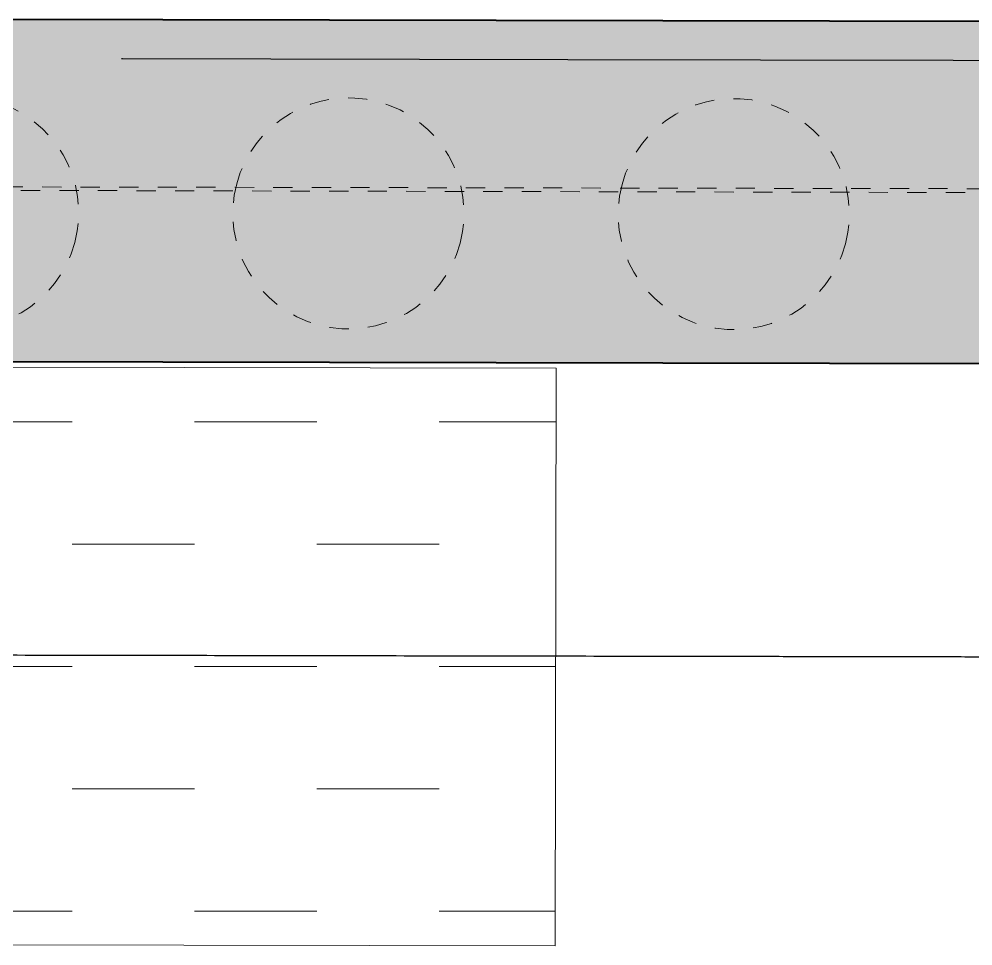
# Model space of a CAD drawing. Header units: metres. Extents: x -354 to -91, y 3 to 562.
# Drawn here: x -237.042 to -232.091, y 504.676 to 509.487 of the extents above; entities that cross this region are included whole.
import ezdxf

# ---------------------------------------------------------------- set-up
doc = ezdxf.new("R2010")
doc.units = ezdxf.units.M
doc.linetypes.add('JacobsDash', pattern=[0.0045, 0.003, -0.0015])
doc.linetypes.add('JacobsGridLine', pattern=[0.0145, 0.01, -0.001, 0.0025, -0.001])
for name, color, linetype, lineweight in [('A-DETL', 7, 'Continuous', 13), ('A-DETL-GENF', 7, 'Continuous', 9), ('A-GENM', 7, 'Continuous', 25), ('S-BEAM', 7, 'Continuous', 40), ('S-BEAM-HDLN', 7, 'JacobsDash', 15), ('S-FNDN-HDLN', 7, 'JacobsDash', 15), ('S-GRID', 7, 'Continuous', 9)]:
    doc.layers.add(name, color=color, linetype=linetype, lineweight=lineweight)

# ---------------------------------------------------------------- blocks, each defined once
blk = doc.blocks.new('T2DPAA-T2D-C3S-RW-M2D-100010_dwg-40802999-DRG-2873034 - CONSTRUCTION SEQUENCE STAGE A8')
at = {"color": 254, "lineweight": 25, "true_color": 0xd0d0d0, "flags": 128}
blk.add_lwpolyline([(25.1546, -634.8282), (23.8788, -629.9932), (23.2889, -627.7573), (23.2881, -627.7544), (23.2878, -627.7534)], dxfattribs=at)
blk = doc.blocks.new('T2DPAA-T2D-PWC-RW-M2D-100010_RoadDesign_rvt-1-DRG-2873034 - CONSTRUCTION SEQUENCE STAGE A8')
at = {"color": 254, "lineweight": 25, "true_color": 0xd0d0d0, "rotation": 75.11694444444437}
blk.add_blockref('T2DPAA-T2D-C3S-RW-M2D-100010_dwg-40802999-DRG-2873034 - CONSTRUCTION SEQUENCE STAGE A8', (-1722.337, 648.0105), dxfattribs=at)
blk = doc.blocks.new('Top of Pavement - RL A - Top of Pavement - RL A-68818558-DRG-2873034 - CONSTRUCTION SEQUENCE STAGE A8')
at = {"layer": 'A-GENM', "color": 253, "true_color": 0xa3a3a3}
blk.add_open_spline([(108.5597, -14.1175), (108.5454, -14.0632), (108.4753, -13.7975), (108.3494, -13.3205), (108.1821, -12.6862), (108.0426, -12.1577), (107.931, -11.7349), (107.8473, -11.4178), (107.7637, -11.1007), (107.6521, -10.6779), (107.5126, -10.1493), (107.3452, -9.5151), (107.1779, -8.8808), (107.0105, -8.2466), (106.8432, -7.6123), (106.7037, -7.0838), (106.5921, -6.661), (106.5084, -6.3438), (106.4247, -6.0267), (106.341, -5.7096), (106.2574, -5.3924), (106.1458, -4.9696), (106.0063, -4.441), (105.8389, -3.8068), (105.6716, -3.1725), (105.5042, -2.5383), (105.3647, -2.0097), (105.2531, -1.5869), (105.1695, -1.2697), (105.0858, -0.9526), (104.9742, -0.5298), (104.8348, -0.0014), (104.6674, 0.6327), (104.5001, 1.2668), (104.3328, 1.901), (104.1655, 2.5351), (103.9981, 3.1692), (103.8308, 3.8033), (103.6635, 4.4374), (103.4961, 5.0716), (103.3288, 5.7057), (103.1894, 6.2341), (103.0778, 6.6569), (102.9941, 6.9739), (102.9105, 7.291), (102.7989, 7.7138), (102.6595, 8.2422), (102.4921, 8.8763), (102.3248, 9.5105), (102.1575, 10.1446), (102.018, 10.6731), (101.9065, 11.0958), (101.8228, 11.4129), (101.7391, 11.73), (101.6555, 12.047), (101.5718, 12.3641), (101.4881, 12.6812), (101.4045, 12.9982), (101.2929, 13.421), (101.1535, 13.9495), (100.9861, 14.5836), (100.8188, 15.2177), (100.6515, 15.8519), (100.4841, 16.486), (100.3447, 17.0145), (100.2331, 17.4372), (100.1216, 17.86), (99.9821, 18.3884), (99.8148, 19.0226), (99.5917, 19.8681), (99.3686, 20.7136), (99.1454, 21.5592), (98.9781, 22.1933), (98.8108, 22.8274), (98.5877, 23.673), (98.3646, 24.5185), (98.1414, 25.364), (97.9741, 25.9981), (97.8347, 26.5266), (97.7231, 26.9493), (97.6394, 27.2664), (97.5558, 27.5835), (97.4442, 28.0062), (97.3048, 28.5347), (97.1375, 29.1688), (96.9701, 29.8029), (96.8028, 30.437), (96.6634, 30.9655), (96.5518, 31.3882), (96.4681, 31.7053), (96.3845, 32.0224), (96.3008, 32.3394), (96.2172, 32.6565), (96.1335, 32.9735), (96.0498, 33.2906), (95.9383, 33.7133), (95.7988, 34.2417), (95.6417, 34.8374), (95.5403, 35.2216), (95.4947, 35.3945)], degree=3, knots=[-0.723894, -0.723894, -0.723894, -0.723894, -0.7227273, -0.7181818, -0.7136364, -0.7090909, -0.7068182, -0.7045455, -0.7022727, -0.7, -0.6954545, -0.6909091, -0.6863636, -0.6818182, -0.6772727, -0.6727273, -0.6704545, -0.6681818, -0.6659091, -0.6636364, -0.6613636, -0.6590909, -0.6545455, -0.65, -0.6454545, -0.6409091, -0.6363636, -0.6340909, -0.6318182, -0.6295455, -0.6272727, -0.6227273, -0.6181818, -0.6136364, -0.6090909, -0.6045455, -0.6, -0.5954545, -0.5909091, -0.5863636, -0.5818182, -0.5772727, -0.575, -0.5727273, -0.5704545, -0.5681818, -0.5636364, -0.5590909, -0.5545455, -0.55, -0.5454545, -0.5431818, -0.5409091, -0.5386364, -0.5363636, -0.5340909, -0.5318182, -0.5295455, -0.5272727, -0.5227273, -0.5181818, -0.5136364, -0.5090909, -0.5045455, -0.5, -0.4977273, -0.4954545, -0.4909091, -0.4863636, -0.4818182, -0.4727273, -0.4681818, -0.4636364, -0.4590909, -0.4545455, -0.4454545, -0.4409091, -0.4363636, -0.4318182, -0.4295455, -0.4272727, -0.425, -0.4227273, -0.4181818, -0.4136364, -0.4090909, -0.4045455, -0.4, -0.3977273, -0.3954545, -0.3931818, -0.3909091, -0.3886364, -0.3863636, -0.3840909, -0.3818182, -0.3772727, -0.3727273, -0.3690093, -0.3690093, -0.3690093, -0.3690093], dxfattribs=at)
blk.add_open_spline([(108.5597, -14.1175), (108.5454, -14.0632), (108.4753, -13.7975), (108.3494, -13.3205), (108.1821, -12.6862), (108.0426, -12.1577), (107.931, -11.7349), (107.8473, -11.4178), (107.7637, -11.1007), (107.6521, -10.6779), (107.5126, -10.1493), (107.3452, -9.5151), (107.1779, -8.8808), (107.0105, -8.2466), (106.8432, -7.6123), (106.7037, -7.0838), (106.5921, -6.661), (106.5084, -6.3438), (106.4247, -6.0267), (106.341, -5.7096), (106.2574, -5.3924), (106.1458, -4.9696), (106.0063, -4.441), (105.8389, -3.8068), (105.6716, -3.1725), (105.5042, -2.5383), (105.3647, -2.0097), (105.2531, -1.5869), (105.1695, -1.2697), (105.0858, -0.9526), (104.9742, -0.5298), (104.8348, -0.0014), (104.6674, 0.6327), (104.5001, 1.2668), (104.3328, 1.901), (104.1655, 2.5351), (103.9981, 3.1692), (103.8308, 3.8033), (103.6635, 4.4374), (103.4961, 5.0716), (103.3288, 5.7057), (103.1894, 6.2341), (103.0778, 6.6569), (102.9941, 6.9739), (102.9105, 7.291), (102.7989, 7.7138), (102.6595, 8.2422), (102.4921, 8.8763), (102.3248, 9.5105), (102.1575, 10.1446), (102.018, 10.6731), (101.9065, 11.0958), (101.8228, 11.4129), (101.7391, 11.73), (101.6555, 12.047), (101.5718, 12.3641), (101.4881, 12.6812), (101.4045, 12.9982), (101.2929, 13.421), (101.1535, 13.9495), (100.9861, 14.5836), (100.8188, 15.2177), (100.6515, 15.8519), (100.4841, 16.486), (100.3447, 17.0145), (100.2331, 17.4372), (100.1216, 17.86), (99.9821, 18.3884), (99.8148, 19.0226), (99.5917, 19.8681), (99.3686, 20.7136), (99.1454, 21.5592), (98.9781, 22.1933), (98.8108, 22.8274), (98.5877, 23.673), (98.3646, 24.5185), (98.1414, 25.364), (97.9741, 25.9981), (97.8347, 26.5266), (97.7231, 26.9493), (97.6394, 27.2664), (97.5558, 27.5835), (97.4442, 28.0062), (97.3048, 28.5347), (97.1375, 29.1688), (96.9701, 29.8029), (96.8028, 30.437), (96.6634, 30.9655), (96.5518, 31.3882), (96.4681, 31.7053), (96.3845, 32.0224), (96.3008, 32.3394), (96.2172, 32.6565), (96.1335, 32.9735), (96.0498, 33.2906), (95.9383, 33.7133), (95.7988, 34.2417), (95.6417, 34.8374), (95.5403, 35.2216), (95.4947, 35.3945)], degree=3, knots=[-0.723894, -0.723894, -0.723894, -0.723894, -0.7227273, -0.7181818, -0.7136364, -0.7090909, -0.7068182, -0.7045455, -0.7022727, -0.7, -0.6954545, -0.6909091, -0.6863636, -0.6818182, -0.6772727, -0.6727273, -0.6704545, -0.6681818, -0.6659091, -0.6636364, -0.6613636, -0.6590909, -0.6545455, -0.65, -0.6454545, -0.6409091, -0.6363636, -0.6340909, -0.6318182, -0.6295455, -0.6272727, -0.6227273, -0.6181818, -0.6136364, -0.6090909, -0.6045455, -0.6, -0.5954545, -0.5909091, -0.5863636, -0.5818182, -0.5772727, -0.575, -0.5727273, -0.5704545, -0.5681818, -0.5636364, -0.5590909, -0.5545455, -0.55, -0.5454545, -0.5431818, -0.5409091, -0.5386364, -0.5363636, -0.5340909, -0.5318182, -0.5295455, -0.5272727, -0.5227273, -0.5181818, -0.5136364, -0.5090909, -0.5045455, -0.5, -0.4977273, -0.4954545, -0.4909091, -0.4863636, -0.4818182, -0.4727273, -0.4681818, -0.4636364, -0.4590909, -0.4545455, -0.4454545, -0.4409091, -0.4363636, -0.4318182, -0.4295455, -0.4272727, -0.425, -0.4227273, -0.4181818, -0.4136364, -0.4090909, -0.4045455, -0.4, -0.3977273, -0.3954545, -0.3931818, -0.3909091, -0.3886364, -0.3863636, -0.3840909, -0.3818182, -0.3772727, -0.3727273, -0.3690093, -0.3690093, -0.3690093, -0.3690093], dxfattribs=at)
blk = doc.blocks.new('T2DPAA-T2D-C3S-RS-M3D-100334_rvt-1-DRG-2873034 - CONSTRUCTION SEQUENCE STAGE A8')
at = {"layer": 'A-GENM', "color": 253, "lineweight": 25, "true_color": 0xa3a3a3, "rotation": 75.11694444444437}
blk.add_blockref('Top of Pavement - RL A - Top of Pavement - RL A-68818558-DRG-2873034 - CONSTRUCTION SEQUENCE STAGE A8', (-1134.0578, 404.8616), dxfattribs=at)
blk = doc.blocks.new('01_SFO_FRP_Pile_CastInPlace_CS_BR08 - CAST-IN-PLACE PILE - 1200-8661114-DRG-2873034 - CONSTRUCTION SEQUENCE STAGE A8')
at = {"layer": 'S-FNDN-HDLN'}
for start, end in [(90, 270), (270, 90)]:
    blk.add_arc((0, 0), 0.6, start, end, dxfattribs=at)
blk = doc.blocks.new('01_SFO_FRP_Pile_CastInPlace_CS_BR08 - CAST-IN-PLACE PILE - 1200-8661134-DRG-2873034 - CONSTRUCTION SEQUENCE STAGE A8')
at = {"layer": 'S-FNDN-HDLN'}
for start, end in [(90, 270), (270, 90)]:
    blk.add_arc((0, 0), 0.6, start, end, dxfattribs=at)
blk = doc.blocks.new('01_SFO_FRP_Pile_CastInPlace_CS_BR08 - CAST-IN-PLACE PILE - 1200-8661146-DRG-2873034 - CONSTRUCTION SEQUENCE STAGE A8')
at = {"layer": 'S-FNDN-HDLN'}
for start, end in [(90, 270), (270, 90)]:
    blk.add_arc((0, 0), 0.6, start, end, dxfattribs=at)
blk = doc.blocks.new('03_SFR_ACS_Abutment_BR08_Retaining wall CS - ABUTMENT SOUTH WEST_B08-7985321-DRG-2873034 - CONSTRUCTION SEQUENCE STAGE A8')
at = {"layer": 'S-BEAM', "linetype": 'JacobsDash', "lineweight": 15, "true_color": 0xc0c0c0}
blk.add_hatch(color=9, dxfattribs=at).paths.add_polyline_path([(-1101.4073, 507.6909), (-1101.4034, 509.4659), (-1111.1967, 509.4874), (-1111.1969, 509.2975), (-1111.3834, 509.2872), (-1111.3868, 507.7129), (-1103.1144, 507.6947)])
at = {"layer": 'S-BEAM'}
for p, q in [((-1101.4034, 509.4659), (-1111.1967, 509.4874)), ((-1111.3868, 507.7129), (-1101.4073, 507.6909))]:
    blk.add_line(p, q, dxfattribs=at)

msp = doc.modelspace()

# ---------------------------------------------------------------- hatches: boundary and pattern name
at = {"layer": 'A-DETL-GENF'}
h = msp.add_hatch(dxfattribs=at)
h.set_pattern_fill('FP_6', color=256, style=0, pattern_type=2)
h.set_pattern_definition([(0, (-500.2926, -694.024), (0.635, 0.635), [0.635, -0.635])])
h.paths.add_polyline_path([(-234.26, 504.6758), (-234.2544, 507.6758), (-263.1838, 507.7297), (-263.1964, 507.6577), (-263.6152, 507.7306), (-269.0191, 507.7407), (-269.0247, 504.7407), (-234.6334, 504.6765)])

# ---------------------------------------------------------------- linework, layer by layer
at = {"layer": 'A-DETL', "lineweight": 15}
for p, q in [((-234.2544, 507.6758), (-263.1838, 507.7298)), ((-234.26, 504.6758), (-234.2544, 507.6758)), ((-269.0247, 504.7407), (-234.26, 504.6758))]:
    msp.add_line(p, q, dxfattribs=at)
at = {"layer": 'S-GRID', "linetype": 'JacobsGridLine', "lineweight": 18}
for p, q in [((-269.5226, 508.6767), (-227.4722, 508.5982)), ((-238.2325, 508.6004), (-226.8931, 508.5754))]:
    msp.add_line(p, q, dxfattribs=at)

# ---------------------------------------------------------------- block references
at = {"lineweight": 5}
for name in ['T2DPAA-T2D-C3S-RS-M3D-100334_rvt-1-DRG-2873034 - CONSTRUCTION SEQUENCE STAGE A8', 'T2DPAA-T2D-PWC-RW-M2D-100010_RoadDesign_rvt-1-DRG-2873034 - CONSTRUCTION SEQUENCE STAGE A8']:
    msp.add_blockref(name, (873.1524, 0), dxfattribs=at)
at = {"layer": 'S-BEAM-HDLN'}
msp.add_blockref('03_SFR_ACS_Abutment_BR08_Retaining wall CS - ABUTMENT SOUTH WEST_B08-7985321-DRG-2873034 - CONSTRUCTION SEQUENCE STAGE A8', (873.1524, 0), dxfattribs=at)
at = {"layer": 'S-FNDN-HDLN', "rotation": 75.11694444444437}
for name, p in [('01_SFO_FRP_Pile_CastInPlace_CS_BR08 - CAST-IN-PLACE PILE - 1200-8661114-DRG-2873034 - CONSTRUCTION SEQUENCE STAGE A8', (-237.3328, 508.4819)), ('01_SFO_FRP_Pile_CastInPlace_CS_BR08 - CAST-IN-PLACE PILE - 1200-8661134-DRG-2873034 - CONSTRUCTION SEQUENCE STAGE A8', (-235.3328, 508.4784)), ('01_SFO_FRP_Pile_CastInPlace_CS_BR08 - CAST-IN-PLACE PILE - 1200-8661146-DRG-2873034 - CONSTRUCTION SEQUENCE STAGE A8', (-233.3328, 508.4748))]:
    msp.add_blockref(name, p, dxfattribs=at)

doc.saveas('drawing.dxf')
